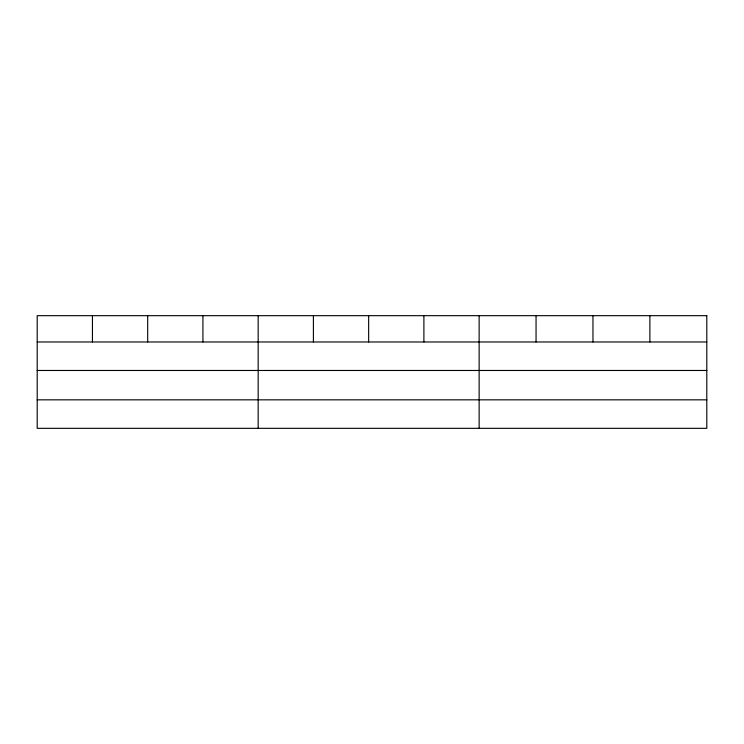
<?xml version="1.0" encoding="UTF-8"?>
<svg xmlns="http://www.w3.org/2000/svg" width="744" height="744" viewBox="0 0 744 744"><rect width="100%" height="100%" fill="white"/><g stroke="black" fill="none" stroke-linecap="round" stroke-linejoin="round"><path stroke-width="1.12" d="M37.2 341.98L706.8 341.98M37.2 370.475L706.8 370.475M37.2 399.835L706.8 399.835M649.884 315.67L649.884 341.98M592.968 315.67L592.968 341.98M536.052 315.67L536.052 341.98M479.136 315.67L479.136 428.33M423.894 315.67L423.894 341.98M368.652 315.67L368.652 341.98M313.41 315.67L313.41 341.98M258.168 315.67L258.168 428.33M202.926 315.67L202.926 341.98M147.684 315.67L147.684 341.98M92.442 315.67L92.442 341.98M706.8 315.67L37.2 315.67L37.2 428.33L706.8 428.33L706.8 315.67"/></g></svg>
